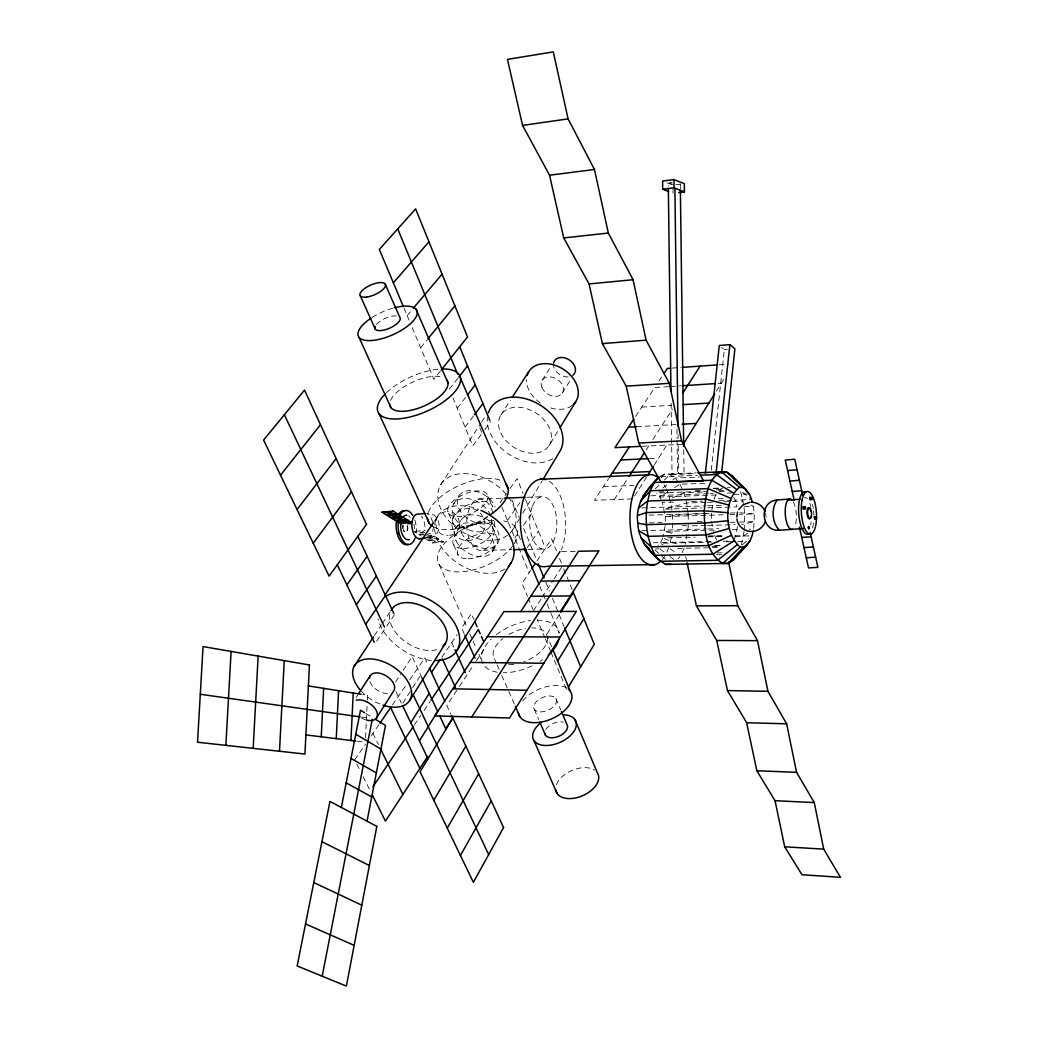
<?xml version="1.0" encoding="UTF-8"?>
<svg xmlns="http://www.w3.org/2000/svg" width="1038" height="1038" viewBox="0 0 1038 1038"><rect width="100%" height="100%" fill="white"/><g stroke="black" fill="none" stroke-linecap="round" stroke-linejoin="round"><path stroke-width="0.75" stroke-dasharray="5 3.75" d="M673.026 193.198L673.026 189.137M766.07 517.222L765.59 512.967M433.599 526.474L432.003 534.907L429.2 537.736L427.539 537.944M365.558 737.655L367.257 701.714M367.322 700.105L367.556 695.291L362.781 694.526M737.46 526.577L735.54 536.205L733.204 541.641L723.499 541.849M744.064 531.534L741.184 546.001M744.22 530.107L744.661 512.616L743.922 506.868M711.277 470.188L724.342 349.521L721.812 347.496M711.886 510.216L713.054 502.963M706.1 525.449L688.35 525.929L685.301 544.301M665.163 525.552L663.152 536.607M715.87 494.841L714.053 498.915L726.263 498.5M682.109 552.67L684.574 547.182M662.815 537.918L660.376 543.25L657.326 547.013M512.733 529.873L519.402 518.766M522.737 513.213L541.901 481.269M549.063 445.6A28.558 20.397 32.4 0 0 522.542 407.687A28.558 20.397 32.4 0 0 503.404 437.374A28.558 20.397 32.4 0 0 549.063 445.6L559.106 429.07M489.767 526.746L493.829 520.103M562.388 393.026L571.224 378.753M716.337 391.157L723.733 379.324M492.765 551.061L497.929 542.861M559.21 614.73L544.768 637.527L537.269 619.634M646.596 477.013L632.726 498.915L594.476 500.238L608.657 478.557M654.264 464.907L666.824 445.068M542.186 380.284L551.178 366.09M402.835 703.115L410.218 691.529M412.657 687.714L420.688 675.115M453.814 503.767L458.848 495.892M500.731 415.187L510.346 400.266M614.275 499.563L628.288 477.752M646.22 449.895L648.75 445.964M652.902 439.502L672.416 409.154M395.634 681.966L400.629 674.272M403.107 670.444L412.06 656.639L421.999 677.918M533.506 610.681L541.291 598.679M542.147 597.343L553.267 580.19M554.11 578.893L562.557 565.866M440.709 484.772L480.776 423.348M481.645 422.012L485.122 416.666M356.034 697.523L357.786 694.837M455.487 528.77L460.794 520.661M374.407 635.593L381.478 624.915M382.36 623.579L390.301 611.564M635.567 416.459L654.693 387.55L668.835 386.629M658.909 381.18L663.126 374.796M456.772 690.413L446.807 705.503L450.726 713.988M459.458 686.365L473.626 664.904M476.26 660.908L485.797 646.466M530.911 570.018L522.049 583.369L527.473 596.305M434.325 521.297L437.024 517.261M414.344 724.991L420.585 715.675M424.101 710.42L430.199 701.338M376.638 641.199L385.15 628.548M386.837 626.031L394.427 614.756M527.304 547.597L538.424 531.067M441.695 657.365L457.122 634.633M514.783 538.06L519.234 531.547M531.378 513.771L522.802 526.331L537.009 560.818L551.606 538.8L556.472 550.828M354.736 759.829L365.648 743.961M371.098 736.02L379.13 724.342M392.481 704.932L407.039 683.744M409.725 679.838L424.827 657.884L428.162 665.124M507.478 520.479L519.921 502.548M500.082 502.703L506.453 493.66M510.034 488.587L517.054 478.622L523.061 493.348M481.152 434.585L472.835 445.769L452.944 398.073M484.876 429.576L490.481 422.038M465.076 427.15L473.484 416.017M457.226 408.323L465.725 397.243M457.888 378.26L449.285 389.276L450.505 392.208M678.112 558.937L679.955 556.589M440.333 371.163L433.91 379.246L411.437 325.789M420.649 347.704L426.774 340.217M407.143 315.565L411.295 310.634M661.18 477.701L664.359 474.184L696.122 472.874M655.354 488.664L659.831 484.344M664.294 480.01L669.886 474.6L696.239 473.523M742.274 544.989L748.826 538.878M662.815 488.029L667.771 484.032M672.728 480.036L675.206 478.038L699.327 477.078M747.399 533.298L743.623 535.803L733.944 536.023M667.849 491.895L659.779 496.994L661.712 501.133M674.583 487.639L679.968 484.24L689.427 483.877M424.866 535.115L418.612 534.362L424.892 530.431A12.365 6.488 84.4 0 0 421.389 516.249M426.436 535.31L429.589 533.35L443.473 541.992L432.574 542.978L423.296 537.256L438.879 539.124L432.574 542.978M443.473 541.992L427.954 540.123L434.26 536.244L427.993 535.491M719.451 489.728L722.798 487.925M660.363 476.195L664.359 474.184L669.886 474.6L675.206 478.038L679.008 482.994M672.403 497.955L683.873 492.752L708.137 491.882M445.574 511.76C431.081 513.46 433.508 536.789 448.014 535.582M449.623 535.374C464.116 533.727 461.663 510.333 447.17 511.591M429.174 537.736C444.03 536.14 441.5 511.916 426.657 513.317L429.992 515.419L433.261 523.282M669.588 182.662L672.196 182.338M675.868 184.738L680.124 184.219M709.175 513.667L688.194 514.29L665.228 516.522L665.319 524.086M415.459 531.313L424.892 530.431M418.612 534.362L426.449 533.636M426.423 536.97L434.26 536.244M427.954 540.123L438.879 539.124M724.342 349.521L727.366 349.287M672.027 368.101L681.382 367.439M719.139 364.779L728.663 364.117M670.405 386.525L681.408 385.812M718.101 383.411L721.306 383.204M641.744 407.117L671.846 405.313M636.489 426.696L676.01 424.529M642.275 446.275L683.186 444.264M649.399 458.64L658.494 458.238M660.622 476.805L697.341 475.313M603.389 486.614L633.79 485.447M690.997 483.812L706.761 483.215M713.236 488.275L721.202 487.977M727.34 487.756L730.376 487.652M713.534 488.626L721.488 488.327M658.78 491.934L663.58 491.753M695.512 490.598L700.3 490.429M716.259 489.845L724.018 489.573M478.648 499.031L502.755 498.162M526.85 497.293L541.317 496.774M659.805 492.907L705.801 491.246M718.491 490.792L724.835 490.559M719.451 491.48L725.925 491.246M650.891 495.788L708.474 493.764M710.07 493.699L713.275 493.595M727.145 493.102L731.712 492.946M716.428 495.022L659.779 496.994L656.626 493.011M734.113 494.412L749.189 493.893M673.675 502.133L662.361 502.509L665.228 516.522L723.304 514.809M691.451 501.536L702.765 501.159M718.919 500.627L731.855 500.199M733.84 497.28L735.086 500.082L751.642 499.538L740.483 490.727L743.74 505.441M706.048 502.353L686.676 502.989L664.216 509.165L701.351 507.997M707.669 502.301L712.509 502.145M723.81 501.769L743.182 501.133M641.808 507.919L705.957 505.869M707.566 505.817L723.071 505.324M707.799 507.79L736.863 506.881L735.086 500.082M744.376 506.648L753.393 506.362L754.354 513.901L753.692 529.133L749.177 529.25M648.971 515.133L708.344 513.356M730.142 513.044L738.213 512.811M739.822 512.759L754.354 513.901L739.328 514.342M729.766 514.627L737.823 514.381M649.061 522.918L661.907 522.555M697.212 521.582L702.025 521.439M729.857 522.335L736.318 522.153M739.432 522.075L754.457 521.66L741.586 524.514M707.708 525.41L735.125 524.683M642.094 530.665L706.255 529.017M707.864 528.978L718.789 528.692M714.546 530.12L664.502 531.378L672.04 533.298M732.309 529.665L740.159 529.471M708.124 535.893L725.212 535.491M708.111 536.633L722.643 536.296M667.668 537.801L695.136 537.152M708.072 536.854L722.617 536.516M735.54 536.205L749.086 535.893M653.097 542.783L712.289 541.473M723.188 541.226L732.322 541.032M712.172 542.108L660.376 543.25L663.1 544.872M737.733 541.538L746.776 541.343M482.994 550.322L511.864 549.712M527.901 549.374L545.547 548.998M715.377 545.443L720.164 545.339L717.089 541.369M714.429 545.819L720.787 545.677M712.068 546.611L720.151 546.442M655.471 548.92L658.65 548.855M677.347 548.362L711.108 547.779M712.392 547.649L720.359 547.48M561.506 551.619L575.441 551.334M717.037 552.904L723.434 552.787M716.544 554.759L721.41 554.668M682.213 525.436L688.35 525.929M424.879 532.779L413.89 531.456L420.948 535.816M357.344 741.249L365.35 742.235M361.704 717.102L366.492 717.777M673.792 184.647L668.277 182.818L668.316 186.049M667.097 182.753L671.547 184.505M664.268 538.527L675.868 543.471M750.85 505.052L753.393 506.362M669.938 548.92L676.776 552.982M365.882 713.482L372.59 717.582M659.857 548.92L664.904 552.722M669.951 556.524L673.74 559.378M655.017 549.984L660.739 555.109M661.881 556.134L665.319 559.21M453.827 531.612C461.689 549.712 491.078 537.58 483.695 519.247M482.942 517.3C475.183 499.174 445.613 511.319 453.113 529.652M356.851 764.059L360.381 771.091M363.196 776.722L370.255 790.8M372.927 733.373L378.429 744.583M395.867 691.542L401.33 702.973M679.968 484.24L683.873 492.752L686.676 502.989L688.012 512.889M716.441 539.955L713.417 531.612M448.637 513.589L453.346 524.008M451.738 642.574L454.346 648.361M464.194 633.79L461.625 628.016L471.369 613.679L473.899 619.427M439.139 564.594L467.165 627.808M469.773 633.686L472.381 639.564M473.03 641.03L476.286 648.387M478.894 654.264L482.813 663.087M496.475 663.438L494.529 659A28.908 15.713 -23.2 0 1 502.859 638.539M497.124 664.917L501.03 673.792M501.678 675.271L508.166 690.049M508.815 691.529L514.653 704.841M487.925 496.229A21.629 10.224 -23.9 0 1 459.159 516.509A21.629 10.224 -23.9 0 1 456.266 498.577A21.629 10.224 -23.9 0 1 487.925 496.229L492.505 506.7M453.71 544.846L458.16 555.058M534.285 709.369L538.631 719.399M555.901 698.444L560.779 709.94M492.077 526.279L496.398 536.516M528.083 597.745L532.909 609.254M545.391 638.993L550.309 650.709M550.919 652.175L566.722 689.829M404.016 308.117L408.985 319.951M551.606 646.609L546.014 633.232A28.908 15.713 -23.2 0 0 532.027 627.873M501.925 507.154L529.159 572.652M515.276 527.044L520.492 539.604M539.825 586.262L545.093 598.991M547.182 604.038L550.867 612.913M551.243 613.834L559.235 633.141A41.299 22.447 -23.2 0 0 536.983 620.166M511.929 499.94L519.195 517.56M545.845 582.292L549.426 590.985M552.488 598.407L564.01 626.407M479.725 427.63L482.073 433.339M525.449 499.213L545.404 548.168M559.521 558.34L561.947 564.361M563.751 568.811L573.313 592.464M685.729 556.602L686.39 559.677M711.666 521.18L712.678 528.848M711.562 513.265L711.64 519.597M688.194 514.29L688.324 524.475M680.305 183.869L680.37 188.721M683.731 449.701L684.042 474.016L678.567 473.6L678.19 444.446M678.061 434.727L678.112 437.958M676.932 428.979L677.061 438.685M677.087 440.307L677.516 474.288L672.027 473.873L671.106 402.718M545.858 729.429A12.054 6.994 -23.3 0 1 563.465 722.124M547.545 637.034A28.908 15.713 -23.2 0 1 523.814 661.803M513.784 664.32A28.908 15.713 -23.2 0 1 508.373 664.67M508.789 634.516A28.908 15.713 -23.2 0 1 525.319 628.483M522.698 700.948A28.363 16.141 -23.3 0 1 566.995 688.168M542.602 659.649A41.299 22.447 -23.2 0 1 540.123 661.336M532.001 665.851A41.299 22.447 -23.2 0 1 503.183 672.728M497.306 672.235A41.299 22.447 -23.2 0 1 483.461 664.554M482.735 663.269A41.299 22.447 -23.2 0 1 491.169 639.161M496.385 634.646A41.299 22.447 -23.2 0 1 530.69 620.555M503.715 520.959A42.649 21.292 -23.1 0 1 513.473 544.963M512.681 546.092A42.649 21.292 -23.1 0 1 459.224 571.886A42.649 21.292 -23.1 0 1 441.241 547.48A42.649 21.292 -23.1 0 1 493.764 520.427M793.266 501.821A15.323 5.501 85.9 0 1 795.017 525.981M804.463 497.838A15.388 5.411 85.9 0 1 807.305 498.707M809.861 503.365A15.388 5.411 85.9 0 1 810.808 506.765M811.21 521.958A15.388 5.411 85.9 0 1 810.431 524.865M812.559 504.364A21.357 7.513 85.9 0 1 813.26 508.309M813.584 511.02A21.357 7.513 85.9 0 1 813.831 515.159M813.481 523.048A21.357 7.513 85.9 0 1 812.443 528.199M504.818 569.045A43.479 28.895 32.7 0 1 460.651 565.022A43.479 28.895 32.7 0 1 434.559 527.278M434.727 524.605A43.479 28.895 32.7 0 1 478.44 509.347M431.302 660.428A45.387 28.506 32.5 0 1 378.04 618.778M387.485 693.566A13.987 8.447 32.4 0 1 369.606 680.656M366.012 719.97A14.169 8.395 32.3 0 1 360.536 717.556M436.764 649.606A31.763 19.943 32.5 0 1 401.901 639.071A31.763 19.943 32.5 0 1 391.183 610.227M379.869 704.011A32.645 19.722 32.4 0 1 359.888 689.595M572.197 405.456A27.883 20.423 32.6 0 1 547.986 407.039M540.383 403.016A27.883 20.423 32.6 0 1 526.448 379.558M508.451 497.202A42.493 28.986 32.1 0 1 509.814 533.376M507.426 535.361A42.493 28.986 32.1 0 1 450.207 522.361A42.493 28.986 32.1 0 1 450.375 476.312A42.493 28.986 32.1 0 1 507.556 496.008M552.839 458.549A40.793 29.142 32.4 0 1 509.528 454.657A40.793 29.142 32.4 0 1 487.471 417.146M568.214 376.924A11.82 8.745 32.6 0 1 553.488 365.493M491.96 521.504A21.24 14.493 32.1 0 1 461.975 513.317A21.24 14.493 32.1 0 1 466.789 490.896A21.24 14.493 32.1 0 1 495.1 506.855M491.389 519.156A21.331 14.48 32.1 0 1 465.815 528.407A21.331 14.48 32.1 0 1 457.161 500.511A21.331 14.48 32.1 0 1 489.702 513.719M407.48 525.721A4.463 2.361 84.4 0 1 406.818 531.664A4.463 2.361 84.4 0 1 403.497 529.627M403.224 528.524A4.463 2.361 84.4 0 1 403.341 525.189M407.052 525.76A4.463 2.361 84.4 0 1 406.637 531.417A4.463 2.361 84.4 0 1 403.471 530.639M402.783 528.563A4.463 2.361 84.4 0 1 402.913 525.228M408.57 515.912A12.326 6.526 84.4 0 1 410.192 517.339M413.967 524.437A17.101 9.07 84.4 0 1 414.434 528.848M414.85 520.064A17.114 9.057 84.4 0 1 416.199 533M664.073 484.837A45.192 21.318 88.5 0 1 665.501 487.432M666.175 488.82A45.192 21.318 88.5 0 1 671.988 532.818M671.288 537.502A45.192 21.318 88.5 0 1 669.575 544.82M668.719 547.506A45.192 21.318 88.5 0 1 666.344 553.215M664.995 555.706A45.192 21.318 88.5 0 1 662.283 559.534M549.284 481.321A43.83 22.628 88.4 0 1 561.48 549.738M494.516 521.738A25.82 13.987 88.3 0 1 477.052 549.361A25.82 13.987 88.3 0 1 469.76 507.751A25.82 13.987 88.3 0 1 493.115 513.745M390.56 400.409A31.309 13.26 -23.8 0 1 413.98 381.491A31.309 13.26 -23.8 0 1 443.382 377.508M487.795 516.522A43.272 20.449 -23.9 0 1 433.793 527.019M428.409 512.292A43.272 20.449 -23.9 0 1 460.21 485.057A43.272 20.449 -23.9 0 1 501.25 480.672M386.383 392.714A44.738 18.944 -23.8 0 1 437.971 369.217M376.405 324.479A13.702 5.372 -23.8 0 1 396.282 315.876M372.24 317.381A31.97 12.534 -23.8 0 1 392.922 308.169M487.782 516.314A21.564 10.289 -23.9 0 1 454.916 525.397A21.564 10.289 -23.9 0 1 469.007 504.468A21.564 10.289 -23.9 0 1 492.259 509.658M556.42 784.793A22.706 13.702 -23.5 0 1 573.248 769.937A22.706 13.702 -23.5 0 1 594.618 770.105M540.279 711.899A12.158 6.916 -23.3 0 0 556.55 700.131A12.158 6.916 -23.3 0 0 538.488 699.781A12.158 6.916 -23.3 0 0 540.279 711.899M468.216 558.742A21.318 10.639 -23.1 0 0 497.345 539.137A21.318 10.639 -23.1 0 0 466.425 539.721A21.318 10.639 -23.1 0 0 468.216 558.742M463.778 548.492A21.396 10.575 -23.1 0 0 493.024 528.874A21.396 10.575 -23.1 0 0 462.04 529.549A21.396 10.575 -23.1 0 0 463.778 548.492M456.045 540.798A21.733 14.441 32.7 0 0 490.312 553.942A21.733 14.441 32.7 0 0 476.183 524.709A21.733 14.441 32.7 0 0 456.045 540.798M461.326 532.689A21.642 14.467 32.7 0 0 495.463 545.754A21.642 14.467 32.7 0 0 481.45 516.561A21.642 14.467 32.7 0 0 461.326 532.689M541.875 387.33A11.95 8.745 32.6 0 0 560.844 394.725A11.95 8.745 32.6 0 0 554.214 377.819A11.95 8.745 32.6 0 0 541.875 387.33M532.222 506.816A26.3 13.572 88.4 0 0 542.005 548.972A26.3 13.572 88.4 0 0 555.641 512.967A26.3 13.572 88.4 0 0 532.222 506.816"/><path stroke-width="1.5" d="M668.576 191.485L662.646 189.201L662.646 181.014L674.064 179.613L684.366 183.713L684.366 191.848L678.696 192.523M684.366 191.848L674.064 187.826L674.064 179.613M803.931 508.062C803.542 512.123 801.816 504.896 803.736 506.92M736.785 517.015L737.499 512.071M350.948 740.457L353.231 693.021M336.247 738.641L338.596 690.711M321.235 736.785L323.648 688.35M279.494 751.265L284.256 660.622M253.168 748.359L258.151 656.107M225.856 745.362L231.111 651.436M753.367 530.47C752.018 536.737 749.994 544.197 743.662 547.117L740.25 547.078C724.316 533.792 723.084 500.524 739.484 487.315L742.91 487.549C748.372 490.416 750.876 496.592 752.342 502.262M716.103 472.705L729.883 344.681L719.282 345.485L705.386 473.146M721.605 473.017L734.917 348.729L729.883 344.681M671.041 564.335L665.527 564.361C651.436 555.395 638.292 540.902 637.838 523.23C634.815 504.468 646.518 489.274 659.026 476.857L642.885 496.073M367.05 821.175L385.474 725.432L375.172 719.152M322.195 976.2L372.292 719.165M398.06 533.026L398.099 534.259M341.333 807.46L360.51 710.213L364.533 712.665M810.613 499.719C809.316 501.069 809.355 495.515 810.561 497.565M765.369 521.66C763.384 526.746 758.752 530.82 753.212 531.326M738.784 509.554L743.052 504.844L749.631 502.366M460.431 855.455L491.221 800.908M447.248 828.103L478.661 773.764M433.806 800.22L465.854 746.114M542.731 479.88L559.404 452.114A40.793 29.142 32.4 0 0 537.775 403.678A40.793 29.142 32.4 0 0 488.444 412.839M568.357 687.13L594.294 644.339L573.313 592.464L560.87 612.109M559.949 427.695L575.856 401.524M457.031 650.346L511.202 562.544M419.43 740.898L437.634 711.406L421.999 677.918M557.51 661.206L583.888 618.622M683.186 444.264L714.689 393.804M409.867 700.209L445.419 643.275M410.776 722.759L429.213 693.371M647.453 475.664L653.408 466.244M376.729 717.621L393.947 690.517A13.987 8.447 32.4 0 0 384.579 674.972A13.987 8.447 32.4 0 0 369.398 678.151M560.507 611.46L598.9 550.854L578.542 551.269L471.771 716.947M512.084 397.541L528.692 371.773M629.158 476.403L644.533 452.516M682.615 393.285L700.092 366.129M358.668 693.488L370.047 675.985M520.752 611.577L559.962 551.645M609.54 477.208L629.352 446.911M427.76 756.378L385.461 821.11L372.421 795.121M445.86 728.663L452.685 718.231L451.374 715.403M354.114 666.292L373.524 636.93M633.803 419.118L614.95 447.625L640.667 446.353M663.97 373.524L667.343 368.425L670.47 368.205M531.78 568.707L535.258 563.452M384.942 595.098L433.43 522.633M372.927 786.804L413.448 726.328M431.068 700.04L478.323 629.495L480.192 633.738M431.51 672.365L439.995 659.857M365.7 624.37L385.448 595.501M380.012 723.058L390.651 707.579L419.897 768.405M356.345 604.765L376.366 576.025M346.874 584.9L367.167 556.29M313.229 543.185L351.48 491.804M665.527 564.361L728.144 563.413L733.178 560.312L737.629 554.37M474.418 414.785L482.917 403.535M297.037 509.528L336.156 458.601M467.632 394.777L475.274 384.826M458.848 377.041L467.541 365.908M280.507 475.17L320.495 424.711M441.241 370.008L467.515 336.961L415.628 208.885L379.324 249.418L403.38 306.638M427.786 338.972L454.904 305.821M413.384 308.156L442.058 274.11M393.363 282.803L428.966 241.802M733.178 560.312L746.919 545.132M743.714 547.817L749.799 541.278M640.355 501.393L650.333 490.727L654.225 482.501L711.886 480.257L733.243 492.881M743.662 547.117L728.144 563.413L722.824 563.439C705.256 553.163 704.555 528.965 704.231 510.8C705.749 496.994 707.267 478.349 721.657 471.823L726.976 472.264L732.101 475.767L746.218 489.793M722.824 563.439L740.25 547.078M814.739 519.532L814.259 516.626L814.882 517.508M736.902 544.989L717.595 560.312L660.116 561.299L643.495 542.991M638.591 508.023L647.621 501.004L705.516 499.044L729.182 505.13M409.374 539.552A12.326 6.526 84.4 0 1 402.874 535.595A12.326 6.526 84.4 0 1 400.772 523.502L412.021 522.412L396.763 521.31L403.004 517.222L386.966 515.276L393.181 511.124L411.463 522.49M400.772 523.502L407.856 520.246L391.871 518.312L398.112 514.186L382.01 512.227L401.602 524.294M733.853 540.993L712.821 554.227L655.173 555.304C644.624 535.738 643.91 511.747 650.333 490.727L708.124 488.613L730.843 498.344M731.323 535.336L708.85 545.573L651.06 546.792L640.822 537.489M637.734 515.471L646.298 512.577L704.231 510.8L728.378 512.759M729.48 528.42L705.97 534.933L648.075 536.335L638.889 530.742M777.293 499.979C758.428 501.107 760.633 531.91 779.512 530.236L803.581 528.511M522.568 125.403L568.084 118.89L594.463 169.479L608.333 233.044L633.063 279.728L646.09 340.166L669.328 383.32L681.59 440.878L703.466 480.828L661.193 482.475L638.759 443.018L626.199 386.162L602.39 343.591L589.052 283.932L563.725 237.923L549.543 175.214L522.568 125.403L507.452 59.374L553.293 51.9L568.084 118.89M549.543 175.214L594.463 169.479M662.646 189.201L674.064 187.826M563.725 237.923L608.333 233.044M382.01 512.227L393.181 511.124M386.966 515.276L398.112 514.186M425.217 513.447L418.067 514.16A12.365 6.488 84.4 0 0 412.021 527.2A12.365 6.488 84.4 0 0 420.585 538.527M391.871 518.312L403.004 517.222M396.763 521.31L407.856 520.246M728.481 520.713L704.387 523.061L646.453 524.644L637.838 523.23M589.052 283.932L633.063 279.728M407.921 523.684L411.087 523.386M418.911 538.735L424.633 538.216M787.583 470.577L797.08 469.76M789.918 481.061L799.403 480.27M792.241 491.493L801.712 490.74M602.39 343.591L646.09 340.166M788.997 499.057L777.254 499.979C770.962 508.023 772.013 523.217 779.46 530.236M787.686 500.186L800.077 499.213M682.939 367.322L717.556 364.896M801.712 537.399L811.132 536.75M803.996 547.623L813.39 546.987M626.199 386.162L669.328 383.32M682.978 385.708L714.897 383.619M806.254 557.795L815.647 557.185M683.082 404.638L708.889 403.081M628.509 427.137L636.489 426.696M682.213 424.192L696.2 423.426M638.759 443.018L681.59 440.878M620.828 459.951L647.894 458.718M612.173 473.185L650.035 471.589M539.903 479.296L648.322 474.846M697.718 472.809L721.657 471.823L739.484 487.315M713.041 472.835L726.976 472.264L742.91 487.549M700.533 475.183L716.505 474.548L736.189 489.132M504.364 498.11L525.254 497.358M513.473 549.673L526.305 549.4M550.179 566.281L546.961 566.333A43.83 22.628 88.4 0 1 520.388 522.244A43.83 22.628 88.4 0 1 545.806 479.673M550.387 566.281L655.043 564.594M540.668 581.137L580.008 580.67M530.781 596.24L570.342 595.942M696.42 605.881L737.72 605.686L757.481 640.654L767.951 691.321L786.635 723.81L796.574 772.337L814.272 802.582L823.692 849.136L840.469 877.305L801.972 874.723L784.702 846.8L775.036 800.7L756.832 770.754L746.646 722.733L727.456 690.568L716.7 640.459L696.42 605.881L687.065 562.765M487.302 636.696L560.248 636.995M716.7 640.459L757.481 640.654M470.253 662.413L543.808 663.269M727.456 690.568L767.951 691.321M452.75 688.817L526.915 690.257M746.646 722.733L786.635 723.81M756.832 770.754L796.574 772.337M775.036 800.7L814.272 802.582M784.702 846.8L823.692 849.136M751.071 502.275C757.091 501.938 762.787 505.869 765.11 511.332M751.772 531.469C744.635 531.819 737.642 526.123 736.928 518.935M305.899 734.891L355.749 741.054M200.295 694.266L360.121 716.869M308.377 685.936L361.185 694.279M305.535 923.963L354.153 945.359M313.787 882.547L361.808 905.175M321.936 841.701L369.359 865.51M346.186 782.847L371.708 796.937M646.713 546.896L649.074 548.246M351 758.428L376.327 772.908M355.774 734.216L380.92 749.073M745.79 490.663L749.189 493.893M732.101 475.767L734.865 479.556M380.492 748.8L402.887 794.433M402.679 705.814L427.993 758.817M337.285 564.802L374.277 642.353M284.373 414.707L384.501 627.16M413.046 694.461L488.664 854.572M357.863 536.322L393.778 613.38M439.554 715.532L445.964 729.247M429.498 668.018L444.835 701.221M378.987 413.63L429.317 523.295M442.357 658.806L455.474 687.558M359.018 337.35L390.963 407.636M454.994 649.814L465.309 672.702M360.368 295.934L375.328 329.267M464.829 635.23L475.002 658.066M385.046 283.763L399.734 317.161A13.702 5.372 -23.8 0 1 387.875 328.89A13.702 5.372 -23.8 0 1 375.198 326.321M515.302 706.32L519.843 716.661M475.157 622.307L477.065 626.615M481.437 636.566L483.306 640.809M533.882 740.47L557.017 793.304M415.966 309.116L448.014 382.892M539.877 722.266L545.469 735.176M460.548 378.273L508.192 489.054M561.389 711.38L566.878 724.316A12.054 6.994 -23.3 0 1 558.691 736.305A12.054 6.994 -23.3 0 1 544.82 733.464M574.961 719.632L597.304 772.7A22.706 13.702 -23.5 0 1 582.136 795.912A22.706 13.702 -23.5 0 1 555.784 789.944M552.852 649.58L570.264 691.191M524.177 548.505L538.943 584.135M538.19 563.686L544.081 577.997M564.62 627.86L580.657 666.824M397.723 228.879L457.628 374.082M459.717 346.757L489.897 420.611M794.226 500.407L785.234 460.055L794.758 459.211L802.698 495.204M799.429 527.148L808.524 567.929L817.892 567.345L810.146 532.351M728.598 562.077L737.72 605.686M680.396 190.343L683.679 446.457M674.895 188.501L677.957 426.618M668.355 189.279L670.963 391.404M568.253 689.063A28.363 16.141 -23.3 0 1 553.176 718.166A28.363 16.141 -23.3 0 1 518.416 712.691M558.833 639.486A41.299 22.447 -23.2 0 1 548.259 655.121M809.64 518.663A5.579 1.959 85.9 0 1 806.993 511.89A5.579 1.959 85.9 0 1 809.848 508.672M810.289 509.671A5.579 1.959 85.9 0 1 810.626 510.904M810.769 516.431A5.579 1.959 85.9 0 1 810.107 518.247M792.63 529.25A15.323 5.501 85.9 0 1 785.208 512.629A15.323 5.501 85.9 0 1 791.877 499.914M808.784 534.012A21.357 7.513 85.9 0 1 798.715 513.628A21.357 7.513 85.9 0 1 805.722 491.843M385.409 596.629A45.387 28.506 32.5 0 1 450.596 617.299A45.387 28.506 32.5 0 1 435.558 660.583M391.183 610.227A31.763 19.943 32.5 0 1 430.874 610.889A31.763 19.943 32.5 0 1 442.928 646.298M359.888 689.595A32.645 19.722 32.4 0 1 368.256 658.922A32.645 19.722 32.4 0 1 410.633 687.519A32.645 19.722 32.4 0 1 382.918 705.139M481.048 510.411A43.479 28.895 32.7 0 1 508.412 566.125M356.19 700.209A14.169 8.395 32.3 0 1 376.119 710.239A14.169 8.395 32.3 0 1 367.102 720.242M527.083 375.458A27.883 20.423 32.6 0 1 563.193 369.152A27.883 20.423 32.6 0 1 573.248 404.586M553.604 363.066A11.82 8.745 32.6 0 1 569.096 359.784A11.82 8.745 32.6 0 1 572.885 375.25M403.613 516.444A12.326 6.526 84.4 0 1 406.857 515.25M408.258 544.392A17.101 9.07 84.4 0 1 399.228 538.917A17.101 9.07 84.4 0 1 396.282 522.127M398.423 514.783A17.101 9.07 84.4 0 1 404.768 510.696M415.044 538.164A17.114 9.057 84.4 0 1 403.873 542.446A17.114 9.057 84.4 0 1 398.229 521.932M399.409 516.729A17.114 9.057 84.4 0 1 412.683 515.289M660.337 561.545A45.192 21.318 88.5 0 1 629.962 519.065A45.192 21.318 88.5 0 1 659.26 478.674M442.577 368.957A44.738 18.944 -23.8 0 1 453.074 393.726A44.738 18.944 -23.8 0 1 394.777 419.002A44.738 18.944 -23.8 0 1 385.293 393.791M446.638 379.726A31.309 13.26 -23.8 0 1 423.841 406.118A31.309 13.26 -23.8 0 1 389.769 404.379M394.414 307.767A31.97 12.534 -23.8 0 1 413.941 320.054A31.97 12.534 -23.8 0 1 367.854 340.581A31.97 12.534 -23.8 0 1 370.955 318.212M505.999 484.175A43.272 20.449 -23.9 0 1 490.39 514.796M432.444 526.227A43.272 20.449 -23.9 0 1 427.487 518.26M563.582 714.806A23.121 13.416 -23.4 0 1 572.729 733.062A23.121 13.416 -23.4 0 1 539.734 744.596A23.121 13.416 -23.4 0 1 540.837 722.759M808.278 527.109C808.861 532.728 810.003 523.982 808.278 527.109M811.353 497.838C811.924 503.43 813.078 494.789 811.353 497.838M815.596 517.469C816.166 523.035 817.295 514.394 815.596 517.469M804.528 507.206C805.112 512.85 806.279 504.105 804.528 507.206M309.441 664.969L304.925 754.055L197.531 742.235L203.046 646.583L309.441 664.969M376.82 826.378L346.381 986.1L297.153 965.963L329.967 801.401L376.82 826.378M503.56 827.558L473.38 882.3L420.092 771.805L452.828 717.946L503.56 827.558M576.246 611.408L509.567 717.998L434.779 715.935L503.923 611.642L576.246 611.408M366.505 524.346L329.098 576.142L263.613 440.06L304.523 390.106L366.505 524.346M807.785 509.879A5.579 1.959 85.9 0 0 809.731 518.676A5.579 1.959 85.9 0 0 811.223 510.839A5.579 1.959 85.9 0 0 807.785 509.879M801.985 500.485A21.37 7.5 85.9 0 0 809.51 534.038A21.37 7.5 85.9 0 0 815.167 503.91A21.37 7.5 85.9 0 0 801.985 500.485M366.583 297.063A13.831 5.216 -23.7 0 0 385.552 285.022A13.831 5.216 -23.7 0 0 366.038 287.526A13.831 5.216 -23.7 0 0 366.583 297.063"/></g></svg>
